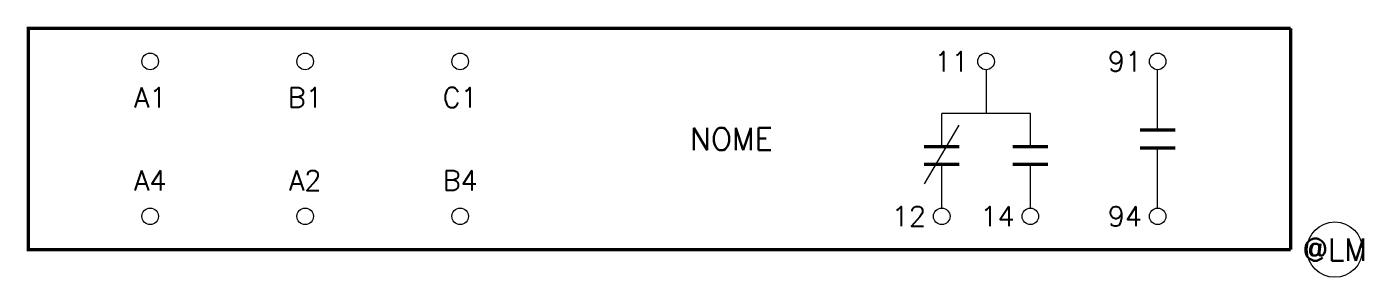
# Model space of a CAD drawing. Header units: millimetres. Extents: x 0 to 121, y -22 to 0.
import ezdxf
from ezdxf.enums import TextEntityAlignment as Align

# ---------------------------------------------------------------- set-up
doc = ezdxf.new("R2010")
doc.units = ezdxf.units.MM
doc.styles.add('ROMANS', font='romans', dxfattribs={"height": 0.2})

msp = doc.modelspace()

# ---------------------------------------------------------------- linework, layer by layer
for p, q in [((102, -9.2), (102, -3.74)), ((90.5, -7.7), (82.5, -7.7)), ((82.5, -10.7), (82.5, -7.7)), ((90.5, -10.7), (90.5, -7.7))]:
    msp.add_line(p, q)
at = {"ltscale": 10}
msp.add_line((84.03, -8.76), (80.91, -14.06), dxfattribs=at)
at = {"color": 5, "const_width": 0.3}
for points in [[(114, -20), (0, -20), (0, 0), (114, 0)], [(114, -20), (114, 0)]]:
    msp.add_lwpolyline(points, dxfattribs=at)
for points in [[(86.5, -3.74), (86.5, -7.7)], [(102, -16.24), (102, -10.8)], [(82.5, -16.24), (82.5, -12.3)], [(90.5, -16.24), (90.5, -12.3)]]:
    msp.add_lwpolyline(points)
at = {"const_width": 0.3}
for points in [[(103.6, -9.2), (100.4, -9.2)], [(80.9, -10.7), (84.1, -10.7)], [(92.1, -10.7), (88.9, -10.7)], [(103.6, -10.8), (100.4, -10.8)], [(80.9, -12.3), (84.1, -12.3)], [(92.1, -12.3), (88.9, -12.3)]]:
    msp.add_lwpolyline(points, dxfattribs=at)
for centre, radius in [((11, -2.99), 0.75), ((25, -2.99), 0.75), ((39, -2.99), 0.75), ((86.5, -2.99), 0.75), ((102, -2.99), 0.75), ((11, -16.99), 0.75), ((25, -16.99), 0.75), ((39, -16.99), 0.75), ((82.5, -16.99), 0.75), ((90.5, -16.99), 0.75), ((102, -16.99), 0.75), ((118, -20), 2.5), ((118, -20), 2.5)]:
    msp.add_circle(centre, radius)

# ---------------------------------------------------------------- texts
at = {"color": 7, "style": 'ROMANS', "flags": 4}
for tag, text, height, p in [('11', '11', 1.8, (83.36, -2.99)), ('91', '91', 1.8, (99.04, -2.99)), ('A1', 'A1', 1.8, (11, -6.24)), ('B1', 'B1', 1.8, (25, -6.24)), ('C1', 'C1', 1.8, (39, -6.24)), ('NOME', 'NOME', 2, (63.5, -10)), ('A4', 'A4', 1.8, (11, -13.74)), ('A2', 'A2', 1.8, (25, -13.74)), ('B4', 'B4', 1.8, (39, -13.74)), ('12', '12', 1.8, (79.53, -16.99)), ('14', '14', 1.8, (87.54, -16.99)), ('94', '94', 1.8, (99.04, -16.99)), ('@LM', '@LM', 2, (118, -20))]:
    msp.add_attdef(tag, text=text, height=height, dxfattribs=at).set_placement(p, align=Align.MIDDLE_CENTER)

doc.saveas('drawing.dxf')
